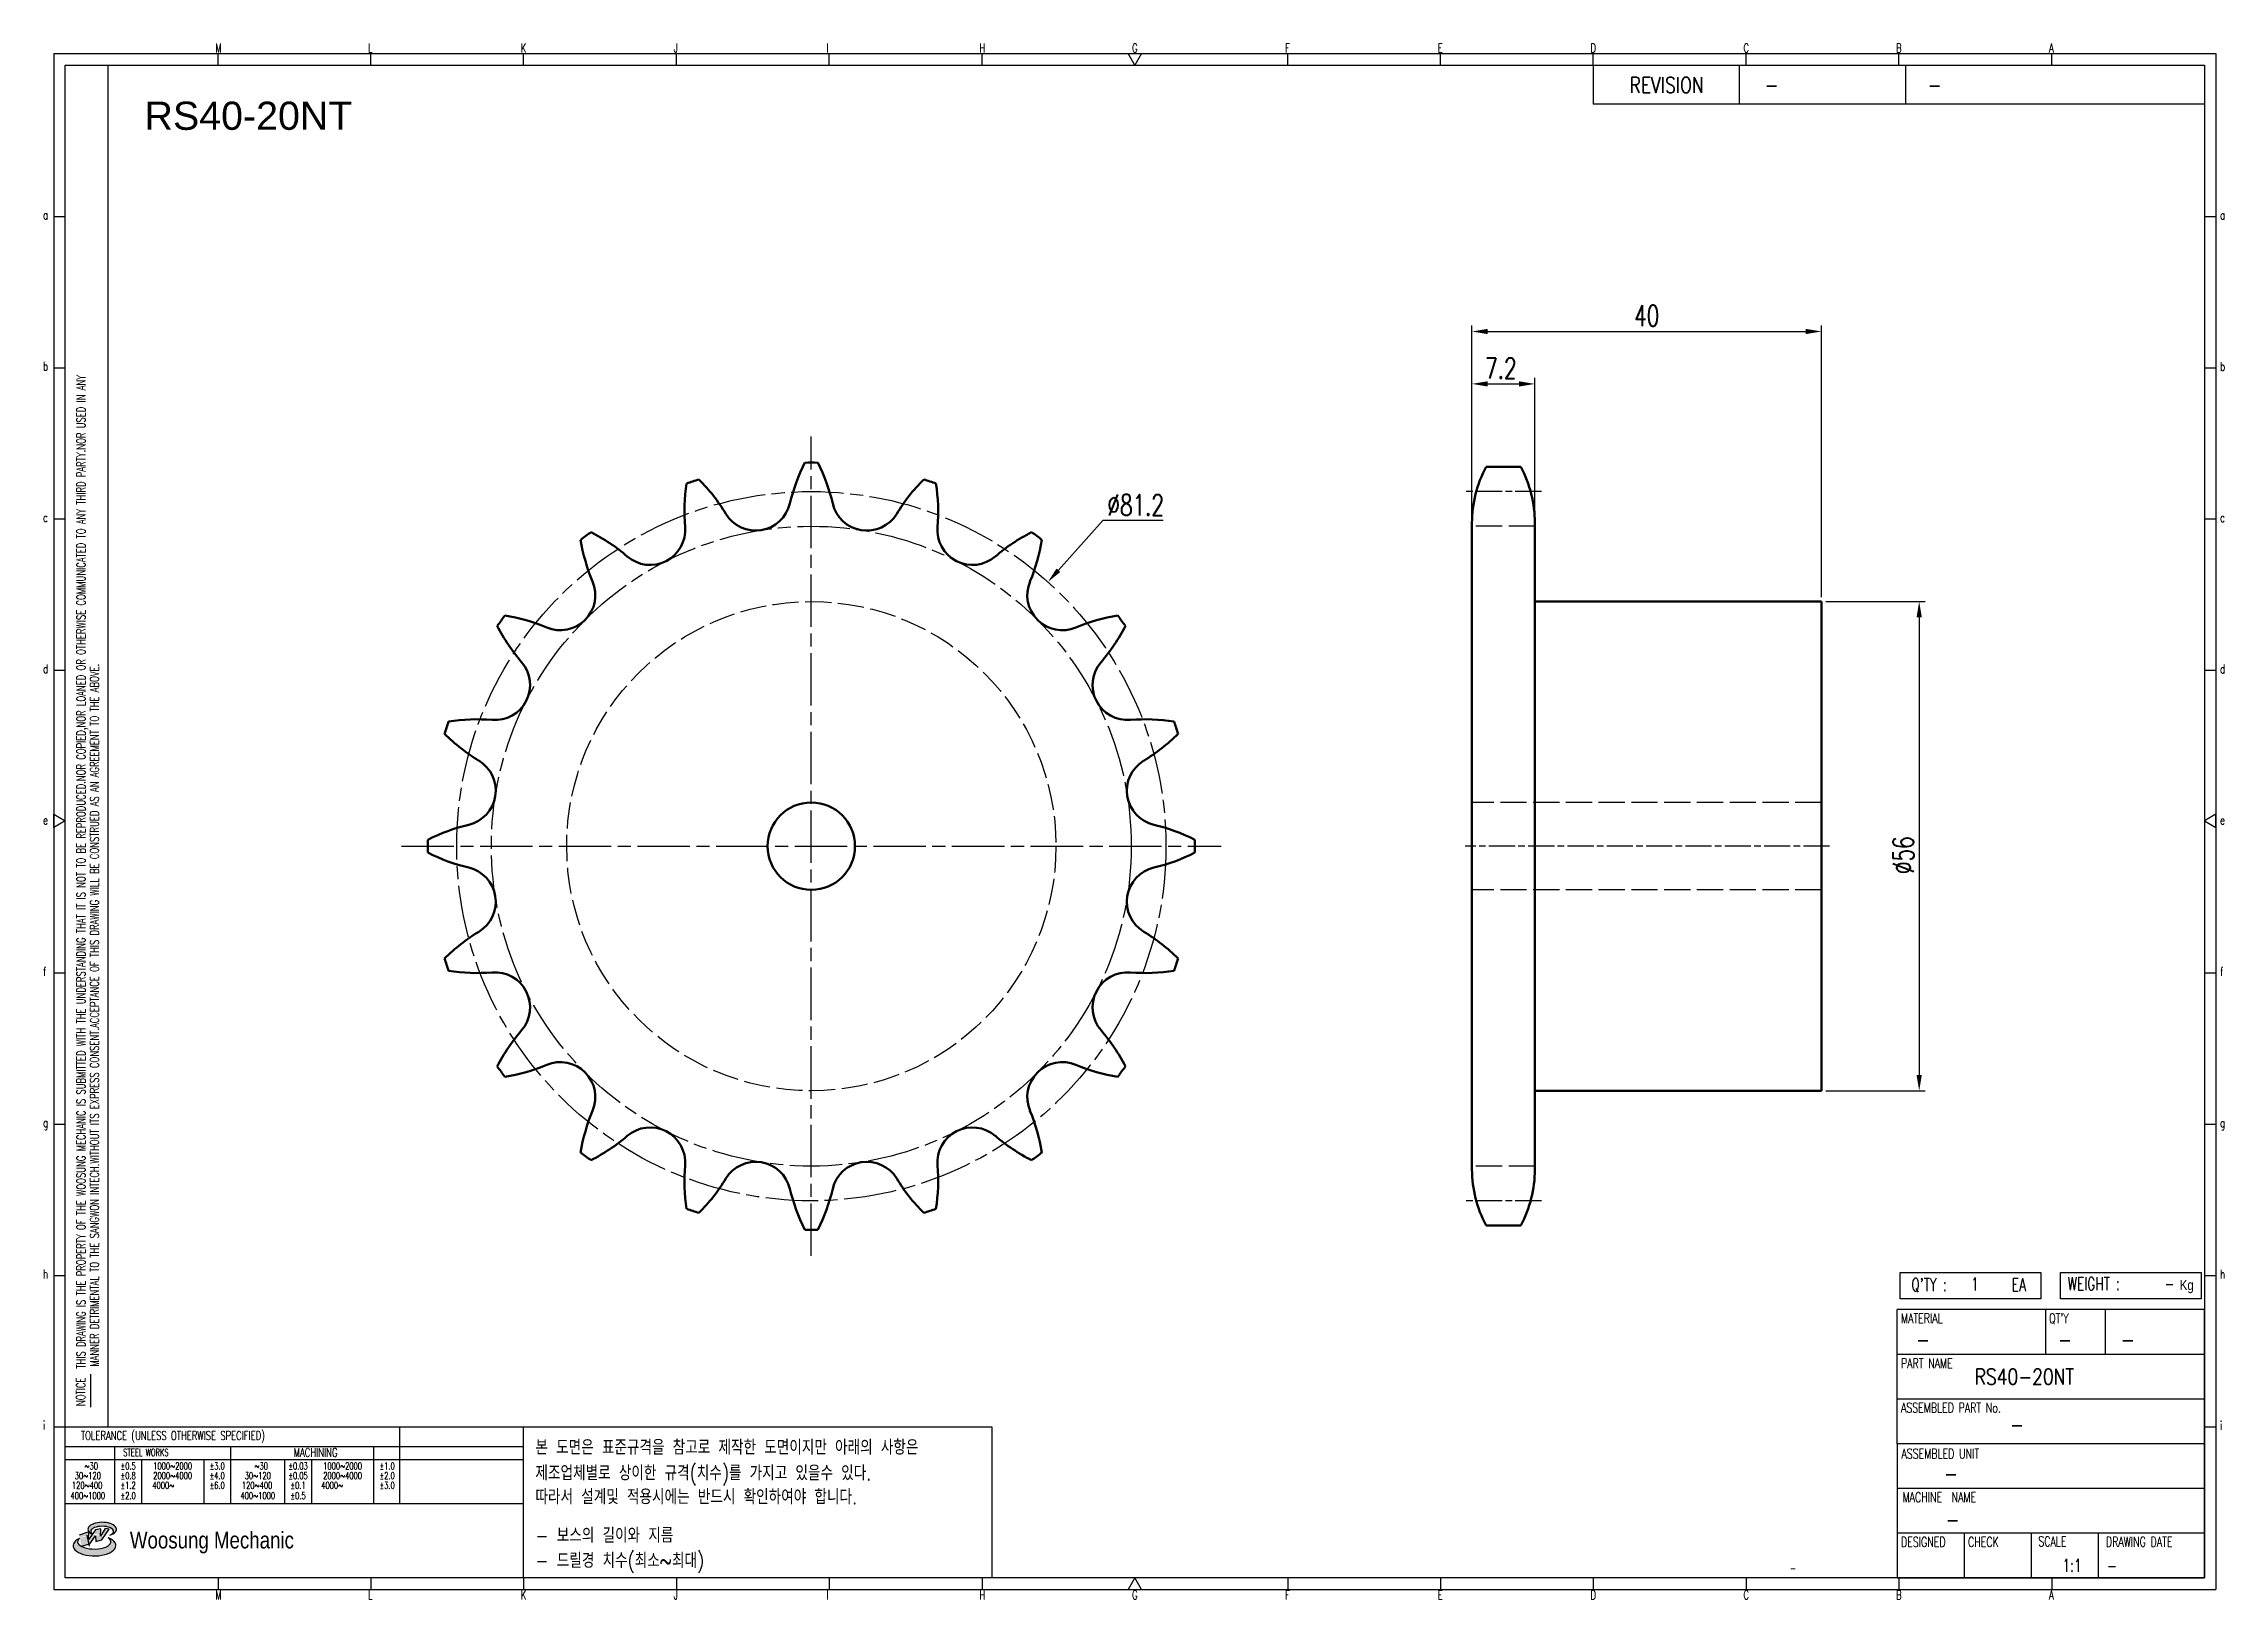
# Model space of a CAD drawing. Header units: millimetres. Extents: x -22171 to -21922, y 1083 to 1261.
import ezdxf
from ezdxf.enums import TextEntityAlignment as Align

# ---------------------------------------------------------------- set-up
doc = ezdxf.new("R2010")
doc.units = ezdxf.units.MM
for name, pattern in [('AM_ISO02W050', [7.5, 6, -1.5]), ('AM_ISO02W050x2', [3.75, 3, -0.75]), ('AM_ISO08W050', [18, 12, -1.5, 3, -1.5]), ('AM_ISO08W050x2', [9, 6, -0.75, 1.5, -0.75])]:
    doc.linetypes.add(name, pattern=pattern)
for name, color, linetype, lineweight in [('AM_0N', 7, 'Continuous', 50), ('AM_3N', 6, 'AM_ISO02W050', 25), ('AM_7', 4, 'AM_ISO08W050', 25), ('AM_7N', 4, 'AM_ISO08W050', 25)]:
    doc.layers.add(name, color=color, linetype=linetype, lineweight=lineweight)
for name, color, linetype in [('S-DIM', 7, 'Continuous'), ('TITLE', 7, 'Continuous'), ('도면레이아웃', 7, 'Continuous')]:
    doc.layers.add(name, color=color, linetype=linetype)
doc.styles.add('HAN', font='ROMANS.shx', dxfattribs={"width": 0.7, "bigfont": 'whgtxt.shx'})
doc.styles.add('HKD_ST2', font='romans.shx', dxfattribs={"width": 0.7, "height": 4, "bigfont": '@extfont2.shx'})
doc.styles.add('HSG', font='SIMPLEX.shx', dxfattribs={"width": 0.7, "bigfont": 'HSG.shx'})
doc.styles.add('ROMANS', font='romans.shx', dxfattribs={"width": 0.7, "bigfont": 'whgtxt.shx'})
doc.styles.add('SLDTEXTSTYLE4', font='arial.ttf', dxfattribs={"width": 0.8})
doc.styles.get("Standard").update_dxf_attribs({"font": 'arial.ttf'})
doc.dimstyles.new('APP3', dxfattribs={"dimtxt": 2.4, "dimasz": 1.8, "dimexe": 0.7, "dimexo": 0.5, "dimgap": 0.6, "dimtad": 1, "dimtoh": 1, "dimdec": 1, "dimrnd": 0.01, "dimzin": 9, "dimdsep": 46, "dimtxsty": 'HSG', "dimcen": 0, "dimclrd": 1, "dimclre": 1, "dimclrt": 256, "dimazin": 2, "dimtp": 1, "dimtm": 1, "dimtfac": 0.5, "dimtdec": 1, "dimtofl": 0, "dimtmove": 0, "dimatfit": 3, "dimfxl": 0, "dimtvp": 1, "dimtolj": 2, "dimlwd": -1, "dimlwe": -1, "dimarcsym": 0})
doc.dimstyles.new('APP3$0', dxfattribs={"dimtxt": 2.4, "dimasz": 1.8, "dimexe": 0.7, "dimexo": 0.5, "dimgap": 0.6, "dimtad": 1, "dimtoh": 1, "dimdec": 1, "dimrnd": 0.01, "dimzin": 9, "dimdsep": 46, "dimtxsty": 'HSG', "dimcen": 0, "dimclrd": 1, "dimclre": 1, "dimclrt": 256, "dimazin": 2, "dimtp": 1, "dimtm": 1, "dimtfac": 0.5, "dimtdec": 1, "dimtofl": 0, "dimtmove": 0, "dimatfit": 3, "dimfxl": 0, "dimtvp": 1, "dimtolj": 2, "dimlwd": -1, "dimlwe": -1, "dimarcsym": 0})

# ---------------------------------------------------------------- blocks, each defined once
blk = doc.blocks.new('SUYWSHJH')
at = {"layer": '도면레이아웃'}
h = blk.add_hatch(color=10, dxfattribs=at)
h.paths.add_polyline_path([(1.544, 35.177), (1.554, 34.966), (1.779, 35.034), (2.054, 35.422), (1.908, 35.446), (1.728, 35.167), (1.741, 35.439), (1.547, 35.405), (1.292, 35.041), (1.295, 35.33), (0.943, 35.208), (1.03, 34.8), (1.336, 34.885)])
edge = h.paths.add_edge_path()
edge.add_ellipse((1.795, 35.421), major_axis=(-0.53, 0), ratio=0.487785, start_angle=122.36065, end_angle=403.39574)
edge.add_line((1.411, 35.244), (1.419, 35.261))
edge.add_ellipse((1.798, 35.344), major_axis=(-0.423, 0), ratio=0.444396, start_angle=131.58977, end_angle=386.19408, ccw=False)
edge = h.paths.add_edge_path()
edge.add_ellipse((1.512, 34.815), major_axis=(-0.793, 0), ratio=0.480113, start_angle=314.67633, end_angle=590.85213)
edge.add_ellipse((1.501, 34.958), major_axis=(-0.62, 0), ratio=0.43311, start_angle=331.7024, end_angle=574.42495, ccw=False)
for p, q in [((0, 90.118), (80.15, 90.118)), ((0, 90.118), (0, 33.191)), ((6.089, 89.693), (6.089, 90.118)), ((11.753, 89.693), (11.753, 90.118)), ((17.418, 89.693), (17.418, 90.118)), ((23.082, 89.693), (23.082, 90.118)), ((28.746, 89.693), (28.746, 90.118)), ((34.411, 89.693), (34.411, 90.118)), ((45.739, 89.693), (45.739, 90.118)), ((51.404, 89.693), (51.404, 90.118)), ((57.068, 89.693), (57.068, 90.118)), ((62.732, 89.693), (62.732, 90.118)), ((68.397, 89.693), (68.397, 90.118)), ((74.061, 89.693), (74.061, 90.118)), ((80.15, 90.118), (80.15, 33.191)), ((0, 84.085), (0.425, 84.085)), ((79.725, 84.085), (80.15, 84.085)), ((0, 78.478), (0.425, 78.478)), ((79.725, 78.478), (80.15, 78.478)), ((0, 72.87), (0.425, 72.87)), ((79.725, 72.87), (80.15, 72.87)), ((0, 67.262), (0.425, 67.262)), ((79.725, 67.262), (80.15, 67.262)), ((0, 56.047), (0.425, 56.047)), ((79.725, 56.047), (80.15, 56.047)), ((0, 50.439), (0.425, 50.439)), ((79.725, 50.439), (80.15, 50.439)), ((0, 44.832), (0.425, 44.832)), ((79.725, 44.832), (80.15, 44.832)), ((1.377, 39.947), (1.377, 41.174)), ((0, 39.224), (0.425, 39.224)), ((79.725, 39.224), (80.15, 39.224)), ((0, 33.191), (80.15, 33.191)), ((6.089, 33.616), (6.089, 33.191)), ((11.753, 33.616), (11.753, 33.191)), ((17.418, 33.616), (17.418, 33.191)), ((23.082, 33.616), (23.082, 33.191)), ((28.746, 33.616), (28.746, 33.191)), ((34.411, 33.616), (34.411, 33.191)), ((45.739, 33.616), (45.739, 33.191)), ((51.404, 33.616), (51.404, 33.191)), ((57.068, 33.616), (57.068, 33.191)), ((62.732, 33.616), (62.732, 33.191)), ((68.397, 33.616), (68.397, 33.191)), ((74.061, 33.616), (74.061, 33.191))]:
    blk.add_line(p, q)
at = {"color": 2}
for p, q in [((2.017, 39.224), (2.017, 89.693)), ((0.425, 39.224), (17.418, 39.224)), ((12.816, 39.224), (12.816, 36.382)), ((17.418, 33.616), (17.418, 39.224)), ((0.425, 38.487), (17.418, 38.487)), ((0.425, 38.012), (17.418, 38.012)), ((2.257, 38.487), (2.257, 36.382)), ((3.257, 38.012), (3.257, 36.382)), ((5.557, 38.012), (5.557, 36.382)), ((6.557, 38.5), (6.557, 36.382)), ((8.557, 38.012), (8.557, 36.382)), ((9.557, 38.026), (9.557, 36.382)), ((11.857, 38.487), (11.857, 36.382)), ((0.425, 36.382), (17.418, 36.382))]:
    blk.add_line(p, q, dxfattribs=at)
at = {"color": 6, "ltscale": 0.5}
for p, q in [((57.068, 89.693), (57.068, 88.246)), ((62.47, 89.693), (62.47, 88.246)), ((68.635, 89.693), (68.635, 88.246)), ((79.725, 88.246), (57.068, 88.246)), ((68.336, 38.59), (68.336, 43.563)), ((79.725, 43.563), (68.336, 43.563)), ((73.827, 43.563), (73.827, 41.905)), ((76.037, 43.563), (76.037, 41.905)), ((79.725, 38.59), (79.725, 43.563)), ((79.725, 41.905), (68.336, 41.905)), ((79.725, 40.248), (68.336, 40.248)), ((68.336, 38.59), (68.336, 33.616)), ((79.725, 38.59), (68.336, 38.59)), ((79.725, 33.616), (79.725, 38.59)), ((79.725, 36.932), (68.336, 36.932)), ((79.725, 35.274), (68.336, 35.274)), ((70.822, 33.616), (70.822, 35.274)), ((73.309, 33.616), (73.309, 35.274)), ((75.796, 33.616), (75.796, 35.274)), ((68.336, 33.616), (79.725, 33.616))]:
    blk.add_line(p, q, dxfattribs=at)
for points in [[(40.075, 89.693), (39.83, 90.118), (40.32, 90.118)], [(0.425, 89.693), (79.725, 89.693), (79.725, 33.616), (0.425, 33.616)], [(0.425, 61.679), (0, 61.433), (0, 61.924)], [(79.725, 61.679), (80.15, 61.433), (80.15, 61.924)], [(40.075, 33.616), (39.83, 33.191), (40.32, 33.191)]]:
    blk.add_lwpolyline(points, close=True)
at = {"layer": 'TITLE', "color": 20}
for p, q in [((68.449, 43.961), (68.449, 44.936)), ((68.449, 44.936), (73.654, 44.936)), ((73.654, 44.936), (73.654, 43.961)), ((74.39, 43.961), (74.39, 44.936)), ((74.39, 44.936), (79.595, 44.936)), ((79.595, 44.936), (79.595, 43.961)), ((73.654, 43.961), (68.449, 43.961)), ((79.595, 43.961), (74.39, 43.961))]:
    blk.add_line(p, q, dxfattribs=at)
at = {"layer": '도면레이아웃'}
for p, q in [((1.295, 35.33), (0.943, 35.208)), ((1.03, 34.8), (1.336, 34.885)), ((1.224, 35.208), (1.311, 34.8)), ((1.224, 35.208), (1.224, 35.208)), ((1.547, 35.405), (1.292, 35.041)), ((1.292, 35.041), (1.295, 35.33)), ((1.336, 34.885), (1.544, 35.177)), ((1.419, 35.261), (1.411, 35.244)), ((1.544, 35.177), (1.554, 34.966)), ((1.741, 35.439), (1.547, 35.405)), ((1.554, 34.966), (1.779, 35.034)), ((1.908, 35.446), (1.728, 35.167)), ((1.728, 35.167), (1.741, 35.439)), ((1.779, 35.034), (2.054, 35.422)), ((2.054, 35.422), (1.908, 35.446))]:
    blk.add_line(p, q, dxfattribs=at)
for centre, major_axis, ratio, start_param, end_param in [((1.795, 35.421), (-0.53, 0), 0.487785, 2.135596, 7.040584), ((1.512, 34.815), (-0.793, 0), 0.480113, 5.492138, 10.312315), ((1.501, 34.958), (-0.62, 0), 0.43311, 5.789299, 10.025607), ((1.798, 35.344), (-0.423, 0), 0.444396, 2.296675, 6.740358)]:
    blk.add_ellipse(centre, major_axis=major_axis, ratio=ratio, start_param=start_param, end_param=end_param, dxfattribs=at)
at = {"color": 4, "style": 'HKD_ST2', "width": 0.7}
for s, p in [('M', (5.988, 90.164)), ('L', (11.652, 90.164)), ('K', (17.316, 90.164)), ('J', (22.981, 90.164)), ('I', (28.645, 90.164)), ('H', (34.309, 90.164)), ('G', (39.974, 90.164)), ('F', (45.638, 90.164)), ('E', (51.302, 90.164)), ('D', (56.967, 90.164)), ('C', (62.631, 90.164)), ('B', (68.295, 90.164)), ('A', (73.96, 90.164)), ('a', (-0.395, 83.976)), ('a', (80.305, 83.97)), ('b', (-0.395, 78.368)), ('b', (80.305, 78.362)), ('c', (-0.395, 72.76)), ('c', (80.305, 72.754)), ('d', (-0.395, 67.153)), ('d', (80.305, 67.147)), ('e', (-0.395, 61.545)), ('e', (80.305, 61.539)), ('f', (-0.395, 55.937)), ('f', (80.305, 55.931)), ('g', (-0.395, 50.33)), ('g', (80.305, 50.324)), ('h', (-0.395, 44.722)), ('h', (80.305, 44.716)), ('i', (-0.395, 39.114)), ('i', (80.305, 39.108)), ('M', (5.988, 32.824)), ('L', (11.652, 32.824)), ('K', (17.316, 32.824)), ('J', (22.981, 32.824)), ('I', (28.645, 32.824)), ('H', (34.309, 32.824)), ('G', (39.974, 32.824)), ('F', (45.638, 32.824)), ('E', (51.302, 32.824)), ('D', (56.967, 32.824)), ('C', (62.631, 32.824)), ('B', (68.295, 32.824)), ('A', (73.96, 32.824))]:
    blk.add_text(s, height=0.326, dxfattribs=at).set_placement(p)
for s, height, style, width, p in [('REVISION', 0.5806, 'HAN', 0.8, (58.415, 88.664)), ('-', 0.581, 'HAN', 0.8, (63.426, 88.664)), ('-', 0.581, 'HAN', 0.8, (69.468, 88.664)), ("Q'TY : ", 0.4746, 'HKD_ST2', 0.7, (68.857, 44.253)), ('1', 0.475, 'HKD_ST2', 0.7, (71.071, 44.275)), ('EA', 0.4746, 'HKD_ST2', 0.7, (72.578, 44.253)), ('WEIGHT : ', 0.4746, 'HKD_ST2', 0.7, (74.65, 44.286)), ('-', 0.581, 'HAN', 0.8, (69.029, 42.157)), ('-', 0.581, 'HAN', 0.8, (74.289, 42.157)), ('-', 0.581, 'HAN', 0.8, (76.623, 42.157)), ('-', 0.581, 'HAN', 0.8, (72.515, 39.013)), ('-', 0.581, 'HAN', 0.8, (70.067, 37.189)), ('-', 0.581, 'HAN', 0.8, (70.126, 35.48)), ('1:1', 0.4746, 'HKD_ST2', 0.7, (74.458, 33.848)), ('-', 0.475, 'HKD_ST2', 0.7, (76.112, 33.837))]:
    blk.add_text(s, height=height, dxfattribs=dict(style=style, width=width)).set_placement(p)
at = {"color": 6, "style": 'HKD_ST2', "width": 0.7}
for s, p in [(' THIS DRAWING IS THE PROPERTY OF THE WOOSUNG MECHANIC IS SUBMITTED WITH THE UNDERSTANDING THAT IT IS NOT TO BE REPRODUCED.NOR COPIED,NOR LOANED OR OTHERWISE COMMUNICATED TO ANY THIRD PARTY.NOR USED IN ANY', (1.173, 41.217)), ('MANNER DETRIMENTAL TO THE SANGWON INTECH.WITHOUT ITS EXPRESS CONSENT.ACCEPTANCE OF THIS DRAWING WILL BE CONSTRUED AS AN AGREEMENT TO THE ABOVE.', (1.672, 41.447))]:
    blk.add_text(s, height=0.326266, rotation=90, dxfattribs=at).set_placement(p)
at = {"style": 'HKD_ST2', "width": 0.7}
blk.add_text('-', height=0.475, dxfattribs=at).set_placement((78.613, 44.286), align=Align.RIGHT)
at = {"color": 4, "style": 'HKD_ST2', "width": 0.7}
for s, height, p in [('MATERIAL', 0.3651, (68.474, 43.425)), ("QT'Y", 0.3651, (73.965, 43.425)), ('PART NAME', 0.3651, (68.474, 41.756)), ('ASSEMBLED PART No.', 0.36511, (68.474, 40.109)), ('ASSEMBLED UNIT', 0.36511, (68.49, 38.408)), ('MACHINE  NAME', 0.36511, (68.532, 36.794)), ('DESIGNED', 0.3651, (68.474, 35.136)), ('CHECK', 0.3651, (70.961, 35.136)), ('SCALE', 0.3651, (73.566, 35.153)), ('DRAWING DATE', 0.36511, (76.071, 35.141))]:
    blk.add_text(s, height=height, dxfattribs=at).set_placement(p, align=Align.TOP_LEFT)
at = {"style": 'HKD_ST2', "width": 0.7}
blk.add_text('NOTICE', height=0.3263, rotation=90, dxfattribs=at).set_placement((1.163, 39.988))
for s, height, style, width, p in [('TOLERANCE (UNLESS OTHERWISE SPECIFIED)', 0.32627, 'HKD_ST2', 0.7, (4.417, 38.896)), ('-', 0.326, 'ROMANS', 0.65, (64.469, 33.975))]:
    blk.add_text(s, height=height, dxfattribs=dict(style=style, width=width)).set_placement(p, align=Align.MIDDLE_CENTER)
at = {"color": 4, "style": 'HKD_ST2', "width": 0.7}
for s, height, p in [('STEEL WORKS', 0.26101, (3.416, 38.268)), ('MACHINING', 0.3263, (9.707, 38.27)), ('%%P0.5', 0.261, (2.757, 37.762)), ('%%P0.8', 0.261, (2.757, 37.411)), ('%%P3.0', 0.261, (6.057, 37.762)), ('%%P4.0', 0.261, (6.057, 37.411)), ('%%P0.03', 0.261, (9.057, 37.762)), ('%%P0.05', 0.261, (9.057, 37.411)), ('%%P1.0', 0.261, (12.357, 37.762)), ('%%P2.0', 0.261, (12.357, 37.411)), ('%%P1.2', 0.261, (2.757, 37.045)), ('%%P2.0', 0.261, (2.757, 36.67)), ('%%P6.0', 0.261, (6.057, 37.045)), ('%%P0.1', 0.261, (9.057, 37.045)), ('%%P0.5', 0.261, (9.057, 36.67)), ('%%P3.0', 0.261, (12.357, 37.045))]:
    blk.add_text(s, height=height, dxfattribs=at).set_placement(p, align=Align.MIDDLE)
for s, height, p in [('30%%126120', 0.261, (1.263, 37.411)), ('%%12630', 0.261, (1.389, 37.762)), ('2000%%1264000', 0.26101, (4.407, 37.411)), ('1000%%1262000', 0.26101, (4.407, 37.762)), ('30%%126120', 0.261, (7.563, 37.411)), ('%%12630', 0.261, (7.689, 37.762)), ('2000%%1264000', 0.26101, (10.707, 37.411)), ('1000%%1262000', 0.26101, (10.707, 37.762)), ('400%%1261000', 0.26101, (1.263, 36.67)), ('120%%126400', 0.26101, (1.237, 37.045)), ('4000%%126', 0.261, (4.061, 37.045)), ('400%%1261000', 0.26101, (7.563, 36.67)), ('120%%126400', 0.26101, (7.537, 37.045)), ('4000%%126', 0.261, (10.321, 37.045))]:
    blk.add_text(s, height=height, dxfattribs=at).set_placement(p, align=Align.MIDDLE_CENTER)
at = {"color": 1, "style": 'SLDTEXTSTYLE4', "width": 0.8}
blk.add_text('Woosung Mechanic', height=0.61957, dxfattribs=at).set_placement((2.822, 34.711))
at = {"layer": 'TITLE', "width": 0.8}
blk.add_text('Kg', height=0.3789, dxfattribs=at).set_placement((78.807, 44.286))
blk = doc.blocks.new('*D112')
at = {"layer": 'Defpoints', "color": 0, "transparency": 16777216}
for p in [(-22056.4, 1199.53), (-22110.56, 1139.05)]:
    blk.add_point(p, dxfattribs=at)
at = {"layer": 'S-DIM', "color": 1, "transparency": 16777216}
for p, q in [((-22050.11, 1206.55), (-22055.2, 1200.87)), ((-22043.19, 1206.55), (-22050.11, 1206.55))]:
    blk.add_line(p, q, dxfattribs=at)
blk.add_solid([(-22055.42, 1201.07), (-22054.98, 1200.67), (-22056.4, 1199.53)], dxfattribs=at)
at = {"layer": 'S-DIM', "transparency": 16777216, "insert": (-22046.35, 1208.35), "char_height": 2.4, "attachment_point": 5, "style": 'HSG'}
blk.add_mtext('\\A2;∅81.2', dxfattribs=at)
blk = doc.blocks.new('*D113')
at = {"layer": 'Defpoints', "color": 0, "transparency": 16777216}
for p in [(-22000.66, 1222.2), (-22007.86, 1206.29), (-22000.66, 1205.91)]:
    blk.add_point(p, dxfattribs=at)
at = {"layer": 'S-DIM', "color": 1, "transparency": 16777216}
for p, q in [((-22007.86, 1206.79), (-22007.86, 1222.9)), ((-22006.06, 1222.2), (-22002.46, 1222.2)), ((-22000.66, 1206.41), (-22000.66, 1222.9))]:
    blk.add_line(p, q, dxfattribs=at)
for points in [[(-22006.06, 1222.5), (-22006.06, 1221.9), (-22007.86, 1222.2)], [(-22002.46, 1222.5), (-22002.46, 1221.9), (-22000.66, 1222.2)]]:
    blk.add_solid(points, dxfattribs=at)
at = {"layer": 'S-DIM', "transparency": 16777216, "insert": (-22004.56, 1224), "char_height": 2.4, "attachment_point": 5, "style": 'HSG'}
blk.add_mtext('\\A2;7.2', dxfattribs=at)
blk = doc.blocks.new('*D114')
at = {"layer": 'Defpoints', "color": 0, "transparency": 16777216}
for p in [(-21967.86, 1228.2), (-22007.86, 1206.29), (-21967.86, 1197.29)]:
    blk.add_point(p, dxfattribs=at)
at = {"layer": 'S-DIM', "color": 1, "transparency": 16777216}
for p, q in [((-22007.86, 1206.79), (-22007.86, 1228.9)), ((-22006.06, 1228.2), (-21969.66, 1228.2)), ((-21967.86, 1197.79), (-21967.86, 1228.9))]:
    blk.add_line(p, q, dxfattribs=at)
for points in [[(-22006.06, 1228.5), (-22006.06, 1227.9), (-22007.86, 1228.2)], [(-21969.66, 1228.5), (-21969.66, 1227.9), (-21967.86, 1228.2)]]:
    blk.add_solid(points, dxfattribs=at)
at = {"layer": 'S-DIM', "transparency": 16777216, "insert": (-21987.86, 1230), "char_height": 2.4, "attachment_point": 5, "style": 'HSG'}
blk.add_mtext('\\A2;40', dxfattribs=at)
blk = doc.blocks.new('*D115')
at = {"layer": 'Defpoints', "color": 0, "transparency": 16777216}
for p in [(-21967.86, 1197.29), (-21967.86, 1141.29), (-21956.67, 1141.29)]:
    blk.add_point(p, dxfattribs=at)
at = {"layer": 'S-DIM', "color": 1, "transparency": 16777216}
for p, q in [((-21967.36, 1197.29), (-21955.97, 1197.29)), ((-21956.67, 1195.49), (-21956.67, 1143.09)), ((-21967.36, 1141.29), (-21955.97, 1141.29))]:
    blk.add_line(p, q, dxfattribs=at)
for points in [[(-21956.97, 1195.49), (-21956.37, 1195.49), (-21956.67, 1197.29)], [(-21956.97, 1143.09), (-21956.37, 1143.09), (-21956.67, 1141.29)]]:
    blk.add_solid(points, dxfattribs=at)
at = {"layer": 'S-DIM', "transparency": 16777216, "insert": (-21958.47, 1168.26), "char_height": 2.4, "attachment_point": 5, "rotation": 90, "style": 'HSG'}
blk.add_mtext('\\A2;%%c56', dxfattribs=at)

msp = doc.modelspace()

# ---------------------------------------------------------------- linework, layer by layer
at = {"color": 4}
msp.add_lwpolyline([(-22116.41, 1102.84), (-22062.8, 1102.84), (-22062.8, 1085.53), (-22116.41, 1085.53)], close=True, dxfattribs=at)
at = {"layer": 'AM_0N'}
for p, q in [((-22006.25, 1212.69), (-22002.28, 1212.69)), ((-22007.86, 1206.29), (-22007.86, 1132.29)), ((-22000.66, 1206.29), (-22000.66, 1132.29)), ((-22000.66, 1197.29), (-21967.86, 1197.29)), ((-21967.86, 1197.29), (-21967.86, 1141.29)), ((-22000.66, 1141.29), (-21967.86, 1141.29)), ((-22006.25, 1125.89), (-22002.28, 1125.89))]:
    msp.add_line(p, q, dxfattribs=at)
msp.add_circle((-22083.48, 1169.29), 5, dxfattribs=at)
for centre, radius, start, end in [((-22065.5, 1203.69), 20.99, 153.1015, 166.75), ((-22083.48, 1169.29), 43.9, 89.039, 90.961), ((-22101.46, 1203.69), 20.99, 13.25, 26.8985), ((-22077.01, 1207.56), 20.99, 171.1015, 184.75), ((-22083.48, 1169.29), 43.9, 107.039, 108.961), ((-22111.21, 1196.45), 20.99, 31.25, 44.8985), ((-22055.75, 1196.45), 20.99, 135.1015, 148.75), ((-22083.48, 1169.29), 43.9, 71.039, 72.961), ((-22089.95, 1207.56), 20.99, 355.25, 8.8985), ((-21994.36, 1206.29), 13.5, 151.7009, 180), ((-22014.16, 1206.29), 13.5, 0, 28.2991), ((-22089.84, 1209.42), 4.01, 211.25, 346.75), ((-22077.13, 1209.42), 4.01, 193.25, 328.75), ((-22101.93, 1205.49), 4.01, 229.25, 4.75), ((-22065.04, 1205.49), 4.01, 175.25, 310.75), ((-22083.48, 1169.29), 43.9, 125.039, 126.961), ((-22089.16, 1207.69), 20.99, 189.1015, 202.75), ((-22118.25, 1186.55), 20.99, 49.25, 62.8985), ((-22048.71, 1186.55), 20.99, 117.1015, 130.75), ((-22077.81, 1207.69), 20.99, 337.25, 350.8985), ((-22083.48, 1169.29), 43.9, 53.039, 54.961), ((-22112.21, 1198.02), 4.01, 247.25, 22.75), ((-22054.75, 1198.02), 4.01, 157.25, 292.75), ((-22083.48, 1169.29), 43.9, 143.039, 144.961), ((-22121.88, 1174.96), 20.99, 67.25, 80.8985), ((-22045.08, 1174.96), 20.99, 99.1015, 112.75), ((-22083.48, 1169.29), 43.9, 35.039, 36.961), ((-22100.74, 1204.06), 20.99, 207.1015, 220.75), ((-22066.22, 1204.06), 20.99, 319.25, 332.8985), ((-22119.68, 1187.74), 4.01, 265.25, 40.75), ((-22047.28, 1187.74), 4.01, 139.25, 274.75), ((-22083.48, 1169.29), 43.9, 161.039, 162.961), ((-22121.76, 1162.82), 20.99, 85.25, 98.8985), ((-22045.21, 1162.82), 20.99, 81.1015, 94.75), ((-22083.48, 1169.29), 43.9, 17.039, 18.961), ((-22110.64, 1197.02), 20.99, 225.1015, 238.75), ((-22056.32, 1197.02), 20.99, 301.25, 314.8985), ((-22123.61, 1175.65), 4.01, 283.25, 58.75), ((-22043.35, 1175.65), 4.01, 121.25, 256.75), ((-22117.88, 1151.31), 20.99, 103.25, 116.8985), ((-22049.08, 1151.31), 20.99, 63.1015, 76.75), ((-22083.48, 1169.29), 43.9, 179.039, 180.961), ((-22117.88, 1187.27), 20.99, 243.1015, 256.75), ((-22049.08, 1187.27), 20.99, 283.25, 296.8985), ((-22083.48, 1169.29), 43.9, 359.039, 0.961), ((-22123.61, 1162.93), 4.01, 301.25, 76.75), ((-22043.35, 1162.93), 4.01, 103.25, 238.75), ((-22110.64, 1141.56), 20.99, 121.25, 134.8985), ((-22056.32, 1141.56), 20.99, 45.1015, 58.75), ((-22083.48, 1169.29), 43.9, 197.039, 198.961), ((-22083.48, 1169.29), 43.9, 341.039, 342.961), ((-22121.76, 1175.76), 20.99, 261.1015, 274.75), ((-22119.68, 1150.84), 4.01, 319.25, 94.75), ((-22047.28, 1150.84), 4.01, 85.25, 220.75), ((-22045.21, 1175.76), 20.99, 265.25, 278.8985), ((-22100.74, 1134.52), 20.99, 139.25, 152.8985), ((-22066.22, 1134.52), 20.99, 27.1015, 40.75), ((-22083.48, 1169.29), 43.9, 215.039, 216.961), ((-22121.88, 1163.62), 20.99, 279.1015, 292.75), ((-22112.21, 1140.56), 4.01, 337.25, 112.75), ((-22054.75, 1140.56), 4.01, 67.25, 202.75), ((-22045.08, 1163.62), 20.99, 247.25, 260.8985), ((-22083.48, 1169.29), 43.9, 323.039, 324.961), ((-22089.16, 1130.89), 20.99, 157.25, 170.8985), ((-22077.81, 1130.89), 20.99, 9.1015, 22.75), ((-22118.25, 1152.03), 20.99, 297.1015, 310.75), ((-22101.93, 1133.09), 4.01, 355.25, 130.75), ((-22065.04, 1133.09), 4.01, 49.25, 184.75), ((-22048.71, 1152.03), 20.99, 229.25, 242.8985), ((-22083.48, 1169.29), 43.9, 233.039, 234.961), ((-22083.48, 1169.29), 43.9, 305.039, 306.961), ((-22077.01, 1131.02), 20.99, 175.25, 188.8985), ((-22111.21, 1142.13), 20.99, 315.1015, 328.75), ((-22089.84, 1129.16), 4.01, 13.25, 148.75), ((-22077.13, 1129.16), 4.01, 31.25, 166.75), ((-22055.75, 1142.13), 20.99, 211.25, 224.8985), ((-22089.95, 1131.02), 20.99, 351.1015, 4.75), ((-21994.36, 1132.29), 13.5, 180, 208.2991), ((-22014.16, 1132.29), 13.5, 331.7009, 0), ((-22065.5, 1134.89), 20.99, 193.25, 206.8985), ((-22101.46, 1134.89), 20.99, 333.1015, 346.75), ((-22083.48, 1169.29), 43.9, 251.039, 252.961), ((-22083.48, 1169.29), 43.9, 287.039, 288.961), ((-22083.48, 1169.29), 43.9, 269.039, 270.961)]:
    msp.add_arc(centre, radius, start, end, dxfattribs=at)
at = {"layer": 'AM_3N', "linetype": 'AM_ISO02W050x2'}
for p, q in [((-22000.66, 1205.91), (-22007.86, 1205.91)), ((-22000.66, 1132.67), (-22007.86, 1132.67))]:
    msp.add_line(p, q, dxfattribs=at)
at = {"layer": 'AM_3N', "color": 2, "linetype": 'AM_ISO02W050x2'}
for p, q in [((-21967.86, 1174.29), (-22007.86, 1174.29)), ((-21967.86, 1164.29), (-22007.86, 1164.29))]:
    msp.add_line(p, q, dxfattribs=at)
msp.add_circle((-22083.48, 1169.29), 28, dxfattribs=at)
at = {"layer": 'AM_7', "linetype": 'AM_ISO08W050x2'}
for radius in [40.59, 36.62]:
    msp.add_circle((-22083.48, 1169.29), radius, dxfattribs=at)
at = {"layer": 'AM_7N', "linetype": 'AM_ISO08W050x2'}
for p, q in [((-22083.48, 1122.39), (-22083.48, 1216.19)), ((-22130.38, 1169.29), (-22036.58, 1169.29))]:
    msp.add_line(p, q, dxfattribs=at)
at = {"layer": 'AM_7N', "linetype": 'AM_ISO08W050x2', "ltscale": 0.5}
for p, q in [((-21999.9, 1209.88), (-22008.63, 1209.88)), ((-21966.93, 1169.29), (-22008.63, 1169.29)), ((-21999.9, 1128.7), (-22008.63, 1128.7))]:
    msp.add_line(p, q, dxfattribs=at)

# ---------------------------------------------------------------- block references
at = {"xscale": 3.087837176252104, "yscale": 3.087837176252104, "zscale": 3.087837176252104}
msp.add_blockref('SUYWSHJH', (-22170.19, 981.73), dxfattribs=at)

# ---------------------------------------------------------------- texts
at = {"color": 2}
msp.add_text('RS40-20NT', height=3.226, dxfattribs=at).set_placement((-22159.8, 1251.28))
at = {"style": 'HAN', "width": 0.8}
msp.add_text('RS40-20NT', height=1.793, dxfattribs=at).set_placement((-21950.32, 1107.67))
at = {"color": 4, "style": 'HAN', "width": 0.8}
for s, p in [('본 도면은 표준규격을 참고로 제작한 도면이지만 아래의 사항은', (-22115.06, 1099.64)), ('제조업체별로 상이한 규격(치수)를 가지고 있을수 있다.', (-22115.06, 1096.7)), ('따라서 설계및 적용시에는 반드시 확인하여야 합니다.', (-22115.06, 1093.97)), ('- 보스의 길이와 지름', (-22115.06, 1089.57)), ('- 드릴경 치수(최소~최대)', (-22115.06, 1086.68))]:
    msp.add_text(s, height=1.6963, dxfattribs=at).set_placement(p)

# ---------------------------------------------------------------- dimensions: what is measured, and where the dimension line sits
at = {"layer": 'S-DIM'}
dim = msp.add_linear_dim(base=(-21967.86, 1228.2), p1=(-22007.86, 1206.29), p2=(-21967.86, 1197.29), dimstyle='APP3$0', dxfattribs=at)
dim.commit()
dim.dimension.update_dxf_attribs({"geometry": '*D114', "text_midpoint": (-21987.86, 1230)})
dim = msp.add_linear_dim(base=(-22000.66, 1222.2), p1=(-22007.86, 1206.29), p2=(-22000.66, 1205.91), dimstyle='APP3$0', dxfattribs=at)
dim.commit()
dim.dimension.update_dxf_attribs({"geometry": '*D113', "text_midpoint": (-22004.56, 1222.2), "dimtype": 160})
at = {"layer": 'S-DIM', "color": 3}
dim = msp.add_diameter_dim_2p(p1=(-22110.56, 1139.05), p2=(-22056.4, 1199.53), dimstyle='APP3', dxfattribs=at)
dim.commit()
dim.dimension.update_dxf_attribs({"geometry": '*D112', "text_midpoint": (-22046.35, 1206.55), "dimtype": 163})
at = {"layer": 'S-DIM'}
dim = msp.add_linear_dim(base=(-21956.67, 1141.29), p1=(-21967.86, 1197.29), p2=(-21967.86, 1141.29), angle=90, text='%%c<>', dimstyle='APP3$0', dxfattribs=at)
dim.commit()
dim.dimension.update_dxf_attribs({"geometry": '*D115', "text_midpoint": (-21956.67, 1168.26), "dimtype": 160})

doc.saveas('drawing.dxf')
